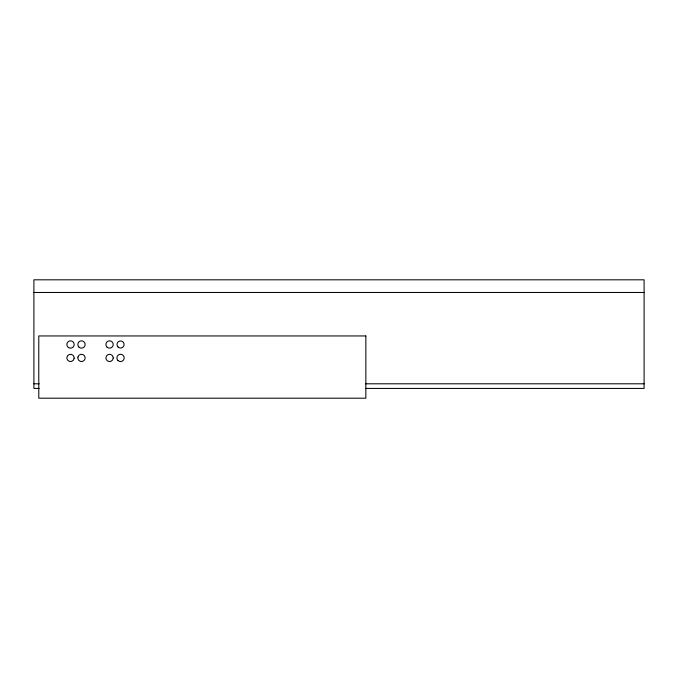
<?xml version="1.0" encoding="UTF-8"?>
<svg xmlns="http://www.w3.org/2000/svg" width="678" height="678" viewBox="0 0 678 678"><rect width="100%" height="100%" fill="white"/><g stroke="black" fill="none" stroke-linecap="round" stroke-linejoin="round"><path stroke-width="1.02" d="M33.9 292.481L644.1 292.481M33.9 383.799L39.197 383.799M365.484 383.799L644.1 383.799M39.197 388.426L33.9 388.426L33.9 279.811L644.1 279.811L644.1 388.426L365.484 388.426M77.928 357.111L77.834 358.06A3.661 3.661 0 0 0 85.064 358.721L85.157 357.772A3.661 3.661 0 0 0 77.928 357.111M365.849 335.949L38.782 335.949L38.782 398.189L365.849 398.189L365.849 335.949M113.226 358.009L113.124 357.06A3.661 3.661 0 0 0 105.904 357.823L106.005 358.772A3.661 3.661 0 0 0 113.226 358.009M74.156 358.221L74.114 357.264A3.661 3.661 0 0 0 66.868 357.611L66.91 358.569A3.661 3.661 0 0 0 74.156 358.221M118.057 347.017A3.543 3.543 0 0 0 123.981 345.39A3.543 3.543 0 0 0 119.608 341.076A3.543 3.543 0 0 0 118.057 347.017M117.964 360.501A3.661 3.661 0 0 0 124.082 358.865A3.661 3.661 0 0 0 119.599 354.382A3.661 3.661 0 0 0 117.964 360.501M107.09 347.187A3.661 3.661 0 0 0 113.141 345.288A3.661 3.661 0 0 0 108.472 341A3.661 3.661 0 0 0 107.09 347.187M78.911 347.077A3.661 3.661 0 0 0 85.03 345.441A3.661 3.661 0 0 0 80.546 340.958A3.661 3.661 0 0 0 78.911 347.077M68.673 347.661A3.661 3.661 0 0 0 74.173 344.5A3.661 3.661 0 0 0 68.69 341.322A3.661 3.661 0 0 0 68.673 347.661"/></g></svg>
